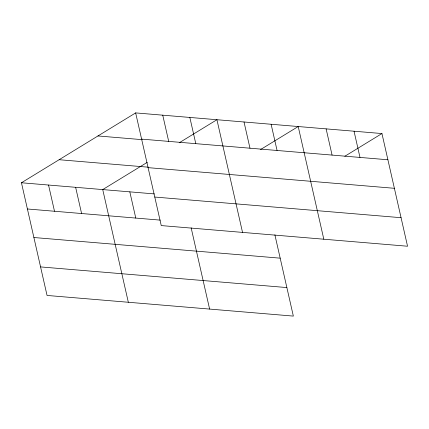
<?xml version="1.0" encoding="UTF-8"?>
<svg xmlns="http://www.w3.org/2000/svg" width="429" height="429" viewBox="0 0 429 429"><rect width="100%" height="100%" fill="white"/><g stroke="black" fill="none" stroke-linecap="round" stroke-linejoin="round"><path stroke-width="0.64" d="M274.882 234.824L293.35 316.098L47.051 295.447L21.45 182.765L135.65 112.902L381.949 133.553L407.55 246.235L161.25 225.579L135.65 112.902M147.265 162.334L102.729 189.58L128.33 302.263M179.242 142.771L216.929 119.718L242.53 232.395M260.521 149.587L298.209 126.534L323.809 239.21M344.836 156.263L381.949 133.553M141.608 139.114L387.907 159.77M97.962 135.955L142.24 139.666M59.138 159.711L148.343 167.192M148.091 167.648L394.39 188.304M21.45 182.765L154.274 193.903M154.767 197.045L401.067 217.701M27.408 208.982L160.226 220.12M33.891 237.516L280.185 258.167M40.567 266.913L286.867 287.569M354.038 131.215L359.99 157.427M326.12 128.872L332.078 155.089M271.117 124.26L277.07 150.477M244.021 121.986L249.978 148.203M189.838 117.444L195.79 143.656M191.141 227.799L209.609 309.078M162.741 115.17L168.699 141.388M129.821 191.854L135.779 218.071M75.638 187.312L81.59 213.524M48.541 185.038L54.499 211.256"/></g></svg>
